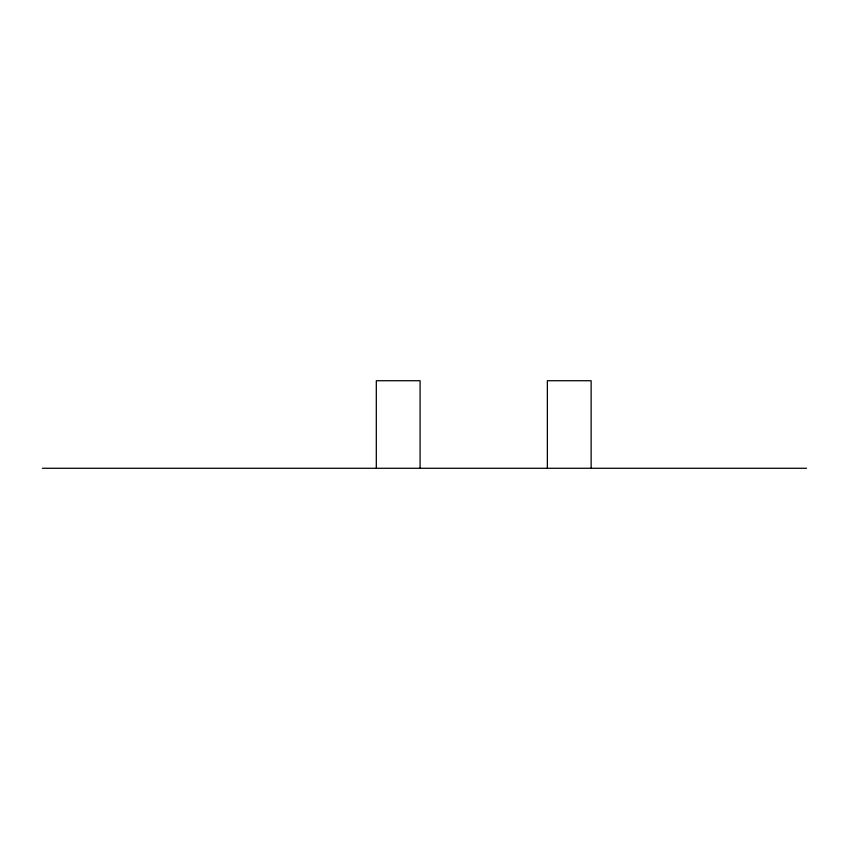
<?xml version="1.0" encoding="UTF-8"?>
<svg xmlns="http://www.w3.org/2000/svg" width="849" height="849" viewBox="0 0 849 849"><rect width="100%" height="100%" fill="white"/><g stroke="black" fill="none" stroke-linecap="round" stroke-linejoin="round"><path stroke-width="1.27" d="M42.45 468.277L806.55 468.277M591.137 468.277L591.137 380.723L547.361 380.723L547.361 468.277M420.085 468.277L420.085 380.723L376.309 380.723L376.309 468.277"/></g></svg>
